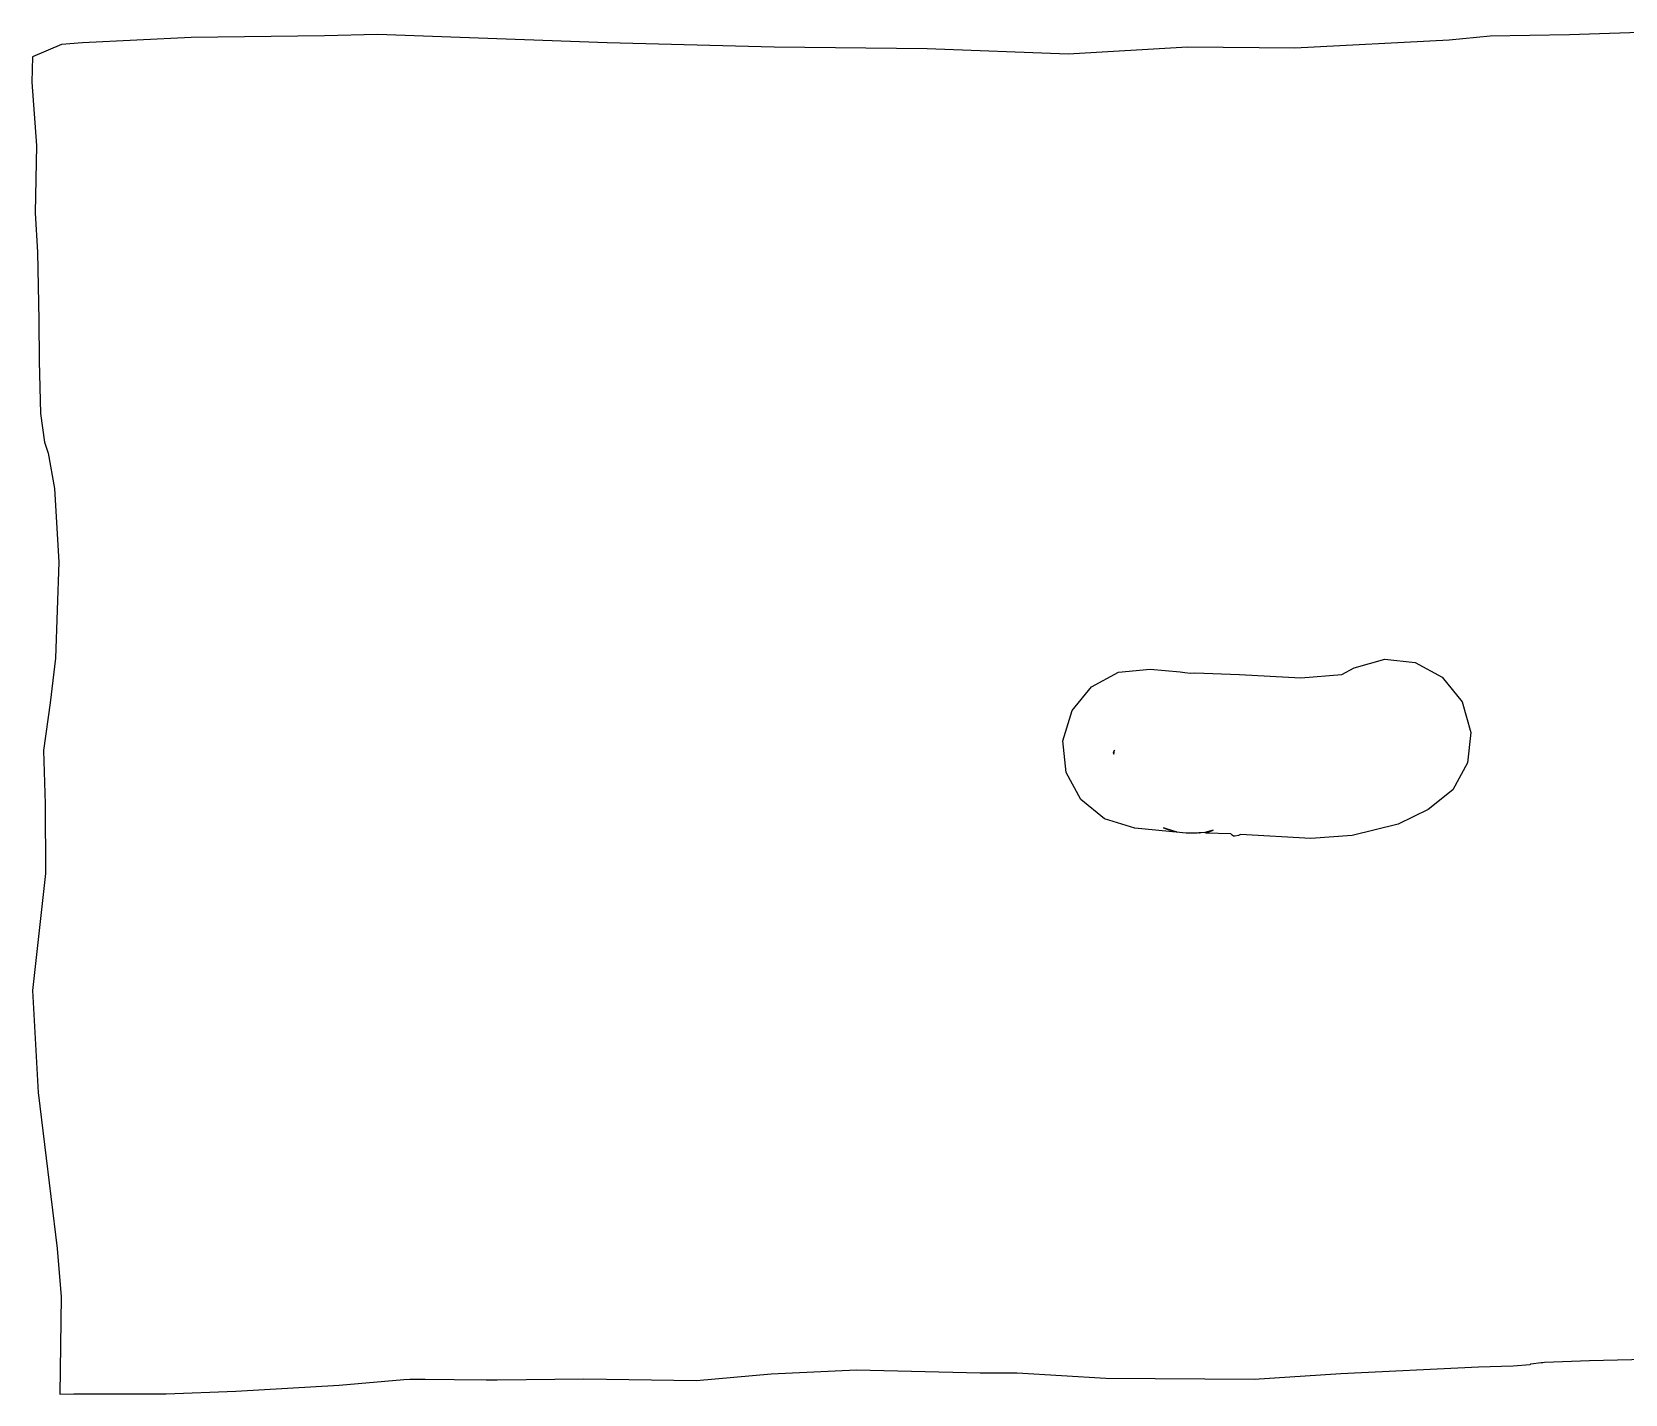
# Model space of a CAD drawing. Extents: x 2 to 598, y 728 to 3498.
# Drawn here: x 251.11 to 298.97, y 3094.2 to 3135.12 of the extents above; entities that cross this region are included whole.
import ezdxf

# ---------------------------------------------------------------- set-up
doc = ezdxf.new("R2010")
doc.units = 0

msp = doc.modelspace()

# ---------------------------------------------------------------- linework, layer by layer
at = {"layer": 'Calque 1'}
for p, q in [((252.0085, 3134.74502), (251.13207, 3134.37553)), ((252.63638, 3134.79562), (252.0085, 3134.74502)), ((255.89768, 3134.95736), (252.63638, 3134.79562)), ((259.90776, 3135.00386), (255.89768, 3134.95736)), ((261.49629, 3135.04156), (259.90776, 3135.00386)), ((268.39923, 3134.79661), (261.49629, 3135.04156)), ((273.4134, 3134.66379), (268.39923, 3134.79661)), ((293.69122, 3134.87047), (289.04758, 3134.63533)), ((294.91907, 3134.99088), (293.69122, 3134.87047)), ((297.302589, 3135.039919), (294.91907, 3134.99088)), ((300.04484, 3135.12471), (297.302589, 3135.039919)), ((251.13207, 3134.37553), (251.11457, 3133.61123)), ((278.01053, 3134.61779), (273.4134, 3134.66379)), ((282.24491, 3134.45552), (278.01053, 3134.61779)), ((285.82453, 3134.66483), (282.24491, 3134.45552)), ((289.04758, 3134.63533), (285.82453, 3134.66483)), ((251.11429, 3133.6119), (251.117, 3133.61)), ((251.11457, 3133.61123), (251.11429, 3133.6119)), ((251.117, 3133.61), (251.25239, 3131.71347)), ((251.25239, 3131.71347), (251.21049, 3129.68724)), ((251.21049, 3129.68724), (251.28539, 3128.50797)), ((251.28539, 3128.50797), (251.32159, 3126.45901)), ((251.32159, 3126.45901), (251.33799, 3125.23119)), ((251.33799, 3125.23119), (251.36999, 3123.6628)), ((251.36999, 3123.6628), (251.49194, 3122.79465)), ((251.49194, 3122.79465), (251.60716, 3122.46392)), ((251.60716, 3122.46392), (251.79631, 3121.40971)), ((251.79631, 3121.40971), (251.92448, 3119.1964)), ((251.92448, 3119.1964), (251.8206, 3116.31183)), ((251.8206, 3116.31183), (251.66609, 3114.9636)), ((290.83792, 3116.01393), (291.753399, 3116.278893)), ((291.753399, 3116.278893), (292.667679, 3116.175806)), ((292.667679, 3116.175806), (293.476589, 3115.737404)), ((282.945359, 3115.444375), (283.753552, 3115.883915)), ((283.753552, 3115.883915), (284.70134, 3115.98298)), ((284.70134, 3115.98298), (285.60206, 3115.89468)), ((285.60206, 3115.89468), (285.74779, 3115.88008)), ((285.74779, 3115.88008), (285.92144, 3115.86318)), ((285.92144, 3115.86318), (286.04957, 3115.86818)), ((286.04957, 3115.86818), (287.38852, 3115.82118)), ((287.38852, 3115.82118), (289.230465, 3115.717279)), ((289.230465, 3115.717279), (290.46689, 3115.82118)), ((290.46689, 3115.82118), (290.83792, 3116.01393)), ((293.476589, 3115.737404), (294.07596, 3114.99642)), ((282.360934, 3114.733867), (282.945359, 3115.444375)), ((251.66609, 3114.9636), (251.46299, 3113.53681)), ((282.08445, 3113.8219), (282.360934, 3114.733867)), ((294.07596, 3114.99642), (294.340923, 3114.080941)), ((282.08484, 3113.82202), (282.08445, 3113.8219)), ((282.184131, 3112.874274), (282.08484, 3113.82202)), ((294.340923, 3114.080941), (294.237838, 3113.166661)), ((251.46299, 3113.53681), (251.512976, 3111.93117)), ((283.63167, 3113.54182), (283.58927, 3113.47722)), ((283.58927, 3113.47722), (283.58927, 3113.4772)), ((283.58927, 3113.4772), (283.61417, 3113.4271)), ((283.61417, 3113.4271), (283.63167, 3113.54182)), ((282.623849, 3112.066192), (282.184131, 3112.874274)), ((294.237838, 3113.166661), (293.799438, 3112.357751)), ((293.799438, 3112.357751), (293.05846, 3111.75838)), ((251.512976, 3111.93117), (251.51989, 3109.83521)), ((283.334472, 3111.48193), (282.623849, 3112.066192)), ((293.05846, 3111.75838), (292.15514, 3111.31964)), ((284.24648, 3111.20564), (283.334472, 3111.48193)), ((292.15514, 3111.31964), (290.776782, 3110.985042)), ((285.58697, 3111.07438), (284.24648, 3111.20564)), ((285.4196, 3111.11416), (285.10541, 3111.21648)), ((285.10541, 3111.21648), (285.10546, 3111.21636)), ((285.10546, 3111.21636), (285.18346, 3111.18486)), ((285.18346, 3111.18486), (285.3416, 3111.13476)), ((285.3416, 3111.13476), (285.492785, 3111.093935)), ((285.492785, 3111.093935), (285.4196, 3111.11416)), ((285.78334, 3111.05538), (285.58697, 3111.07438)), ((286.1151, 3111.05038), (285.78334, 3111.05538)), ((286.1849, 3111.05738), (286.1151, 3111.05038)), ((286.2413, 3111.06138), (286.1669, 3111.06538)), ((286.1669, 3111.06538), (286.1849, 3111.05738)), ((286.3457, 3111.07168), (286.2413, 3111.06138)), ((286.59994, 3111.14608), (286.3457, 3111.07168)), ((286.37928, 3111.05618), (286.59994, 3111.14608)), ((287.12964, 3111.02718), (286.37928, 3111.05618)), ((287.17354, 3110.99208), (287.12964, 3111.02718)), ((287.21284, 3110.96558), (287.17354, 3110.99208)), ((287.25214, 3110.96558), (287.21284, 3110.96558)), ((287.35705, 3110.97908), (287.25214, 3110.96558)), ((287.41435, 3111.01008), (287.35705, 3110.97908)), ((289.527821, 3110.889314), (287.41435, 3111.01008)), ((290.776782, 3110.985042), (289.527821, 3110.889314)), ((251.51989, 3109.83521), (251.13283, 3106.32795)), ((251.13283, 3106.32795), (251.30542, 3103.2599)), ((251.30542, 3103.2599), (251.87179, 3098.57337)), ((251.87179, 3098.57337), (251.99892, 3097.11972)), ((251.99892, 3097.11972), (251.95762, 3094.19896)), ((290.43173, 3094.81584), (294.5648, 3095.01478)), ((294.5648, 3095.01478), (295.61332, 3095.04998)), ((295.61332, 3095.04998), (296.12026, 3095.08618)), ((296.12026, 3095.08618), (296.13776, 3095.10578)), ((296.13776, 3095.10578), (296.45405, 3095.14868)), ((296.45405, 3095.14868), (296.49745, 3095.15168)), ((296.49745, 3095.15168), (296.54915, 3095.15468)), ((296.54915, 3095.15468), (297.90051, 3095.21408)), ((297.90051, 3095.21408), (302.27078, 3095.30818)), ((260.34056, 3094.47085), (262.28258, 3094.63621)), ((262.28258, 3094.63621), (262.47014, 3094.64811)), ((262.47014, 3094.64811), (262.50634, 3094.64811)), ((262.50634, 3094.64811), (262.54714, 3094.64811)), ((262.54714, 3094.64811), (262.63964, 3094.64811)), ((262.63964, 3094.64811), (262.93264, 3094.64511)), ((262.93264, 3094.64511), (263.80288, 3094.63911)), ((263.80288, 3094.63911), (264.760325, 3094.632085)), ((264.760325, 3094.632085), (265.063898, 3094.629716)), ((265.063898, 3094.629716), (265.0896, 3094.62881)), ((265.0896, 3094.62881), (267.69254, 3094.65721)), ((267.69254, 3094.65721), (271.082, 3094.60761)), ((271.082, 3094.60761), (273.32167, 3094.8107)), ((273.32167, 3094.8107), (275.88326, 3094.93109)), ((275.88326, 3094.93109), (279.59467, 3094.83649)), ((279.59467, 3094.83649), (280.70624, 3094.83649)), ((280.70624, 3094.83649), (283.37479, 3094.67475)), ((283.37479, 3094.67475), (287.82982, 3094.64685)), ((287.82982, 3094.64685), (290.43173, 3094.81584)), ((251.95762, 3094.19896), (252.37413, 3094.21296)), ((252.37413, 3094.21296), (255.14812, 3094.21296)), ((255.14812, 3094.21296), (257.23997, 3094.28686)), ((257.23997, 3094.28686), (260.34056, 3094.47085))]:
    msp.add_line(p, q, dxfattribs=at)

doc.saveas('drawing.dxf')
